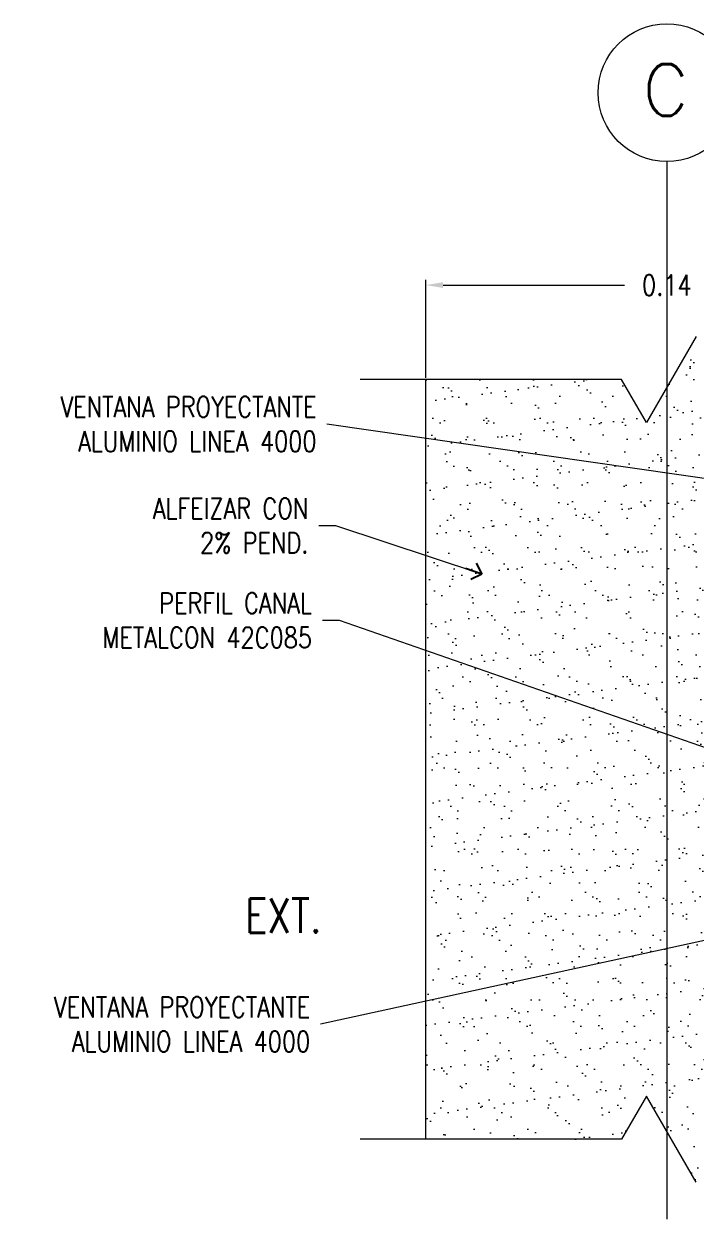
# Model space of a CAD drawing. Header units: metres. Extents: x -40 to 265, y 63 to 163.
# Drawn here: x -39.5072 to -39.3119, y 65.4197 to 65.7671 of the extents above; entities that cross this region are included whole.
import ezdxf

# ---------------------------------------------------------------- set-up
doc = ezdxf.new("R2010")
doc.units = ezdxf.units.M
doc.header["$LTSCALE"] = 5
doc.header["$MEASUREMENT"] = 0
doc.linetypes.add('CENTER', pattern=[2, 1.25, -0.25, 0.25, -0.25])
doc.layers.get('0').update_dxf_attribs({"color": 30})
for name, color, linetype, lineweight in [('A-ANNO-DIMS', 3, 'Continuous', 18), ('A-ANNO-SYMB', 3, 'Continuous', 18), ('A-ANNO-TEXT', 3, 'Continuous', 18), ('A-DETL-MBND', 3, 'Continuous', 18), ('A-DETL-PATT', 8, 'Continuous', 18)]:
    doc.layers.add(name, color=color, linetype=linetype, lineweight=lineweight)
doc.styles.add('E-ROMANS', font='romans.shx', dxfattribs={"width": 0.8})
doc.dimstyles.new('E-0001_ARW_24', dxfattribs={"dimscale": 0.001, "dimtxt": 2.4, "dimasz": 2.4, "dimexe": 1.2, "dimexo": 0.8, "dimgap": 1.2, "dimtad": 0, "dimdec": 0, "dimlfac": 1000, "dimzin": 0, "dimdsep": 46, "dimtxsty": 'E-ROMANS', "dimblk": 'OPEN90', "dimcen": 1.2, "dimclrd": 256, "dimclre": 256, "dimclrt": 256, "dimadec": 0, "dimazin": 0, "dimtfac": 1, "dimtdec": 0, "dimtmove": 1, "dimatfit": 3, "dimldrblk": 'OPEN90', "dimfxl": 1, "dimtfill": 1, "dimtolj": 1, "dimtzin": 0, "dimlwd": -1, "dimarcsym": 0})

# ---------------------------------------------------------------- blocks, each defined once
blk = doc.blocks.new('_Open90')
at = {"color": 0, "linetype": 'ByBlock', "lineweight": -2}
for p, q in [((0, 0), (-1, 0)), ((-0.5, 0.5), (0, 0)), ((0, 0), (-0.5, -0.5))]:
    blk.add_line(p, q, dxfattribs=at)

msp = doc.modelspace()

# ---------------------------------------------------------------- hatches: boundary and pattern name
at = {"layer": 'A-DETL-PATT'}
h = msp.add_hatch(dxfattribs=at)
h.set_pattern_fill('AR-SAND', color=256, scale=0.005, style=0)
h.set_pattern_definition([(37.50000000000001, (0.004581285297739157, -0.0471570152611207), (-0.0003149667905480408, 0.009634118845065794), [0, -0.0076, 0, -0.0085, 0, -0.008125]), (7.499999999999999, (0.004581285297739157, -0.0471570152611207), (0.008848883526338636, 0.0141107303261487), [0, -0.004099999999999999, 0, -0.006850000000000001, 0, -0.002625]), (327.5, (-0.001568714702260846, -0.0471570152611207), (0.01557070930875748, 2.829526768482249e-05), [0, -0.0025, 0, -0.009000000000000001, 0, -0.01175]), (317.5, (-0.001568714702260846, -0.0471570152611207), (0.01503063302286147, 0.004388377824671246), [0, -0.00125, 0, -0.0059, 0, -0.006750000000000001])])
h.paths.add_polyline_path([(-39.39036974947237, 65.4429858344707), (-39.33350919717462, 65.44298583447073), (-39.32629231881194, 65.45548583447066), (-39.31185856208477, 65.43048583446753), (-39.30464168372029, 65.44298583447068), (-39.29939440876816, 65.44298583447068), (-39.29939440876816, 65.52094191759488), (-39.29365846746569, 65.52157162603525), (-39.29365846746569, 65.58583349930174), (-39.29999611895673, 65.58583349930174), (-39.29999611895673, 65.66378958242595), (-39.30464168372029, 65.66378958242595), (-39.31185856208478, 65.67628958242908), (-39.32629231881193, 65.65128958242596), (-39.33350919717461, 65.66378958242589), (-39.39038880283803, 65.66378958242593)])

# ---------------------------------------------------------------- linework, layer by layer
at = {"layer": 'A-ANNO-DIMS'}
for p, q in [((-39.39038880283803, 65.66428958242594), (-39.39038880283803, 65.69271201754025)), ((-39.38538880283802, 65.69121201754025), (-39.33266494830957, 65.69121201754025))]:
    msp.add_line(p, q, dxfattribs=at)
msp.add_solid([(-39.38538880283802, 65.69204535087358), (-39.38538880283802, 65.69037868420692), (-39.39038880283803, 65.69121201754025)], dxfattribs=at)
at = {"layer": 'A-ANNO-SYMB', "linetype": 'CENTER'}
msp.add_line((-39.32035080243168, 65.72712081379392), (-39.32035080243285, 65.41974948918052), dxfattribs=at)
at = {"layer": 'A-ANNO-SYMB'}
for p, q in [((-39.3118585620866, 65.67628958242594), (-39.32629231881194, 65.65128958242596)), ((-39.33350919717461, 65.66378958242589), (-39.40950116572626, 65.66378958242595)), ((-39.32629231881194, 65.65128958242596), (-39.33350919717461, 65.66378958242589)), ((-39.32629231881194, 65.45548583447066), (-39.33350919717461, 65.44298583447073)), ((-39.3118585620866, 65.43048583447069), (-39.32629231881194, 65.45548583447066)), ((-39.33350919717461, 65.44298583447073), (-39.40950116572626, 65.44298583447068))]:
    msp.add_line(p, q, dxfattribs=at)
msp.add_circle((-39.32035080243168, 65.74712081379393), 0.02, dxfattribs=at)
at = {"layer": 'A-DETL-MBND'}
msp.add_line((-39.39036974947237, 65.44298583447069), (-39.39038880283803, 65.66378958242592), dxfattribs=at)

# ---------------------------------------------------------------- texts
at = {"layer": 'A-ANNO-TEXT', "style": 'E-ROMANS'}
msp.add_text('C', height=0.015, dxfattribs=at).set_placement((-39.32747008981369, 65.7404426694835))
for s, insert, char_height, attachment_point in [('\\A1;0.14', (-39.32037923402385, 65.69121201754025), 0.006, 5), ('VENTANA PROYECTANTE\\PALUMINIO LINEA 4000', (-39.42214705313426, 65.65079885051576), 0.006, 6), ('ALFEIZAR CON\\P2% PEND.', (-39.42452847847143, 65.62128079520394), 0.006, 6), ('PERFIL CANAL\\PMETALCON 42C085', (-39.42346873319574, 65.59374785575078), 0.006, 6), ('EXT.', (-39.42065119946263, 65.50795535250022), 0.01, 6), ('VENTANA PROYECTANTE\\PALUMINIO LINEA 4000', (-39.42399408611206, 65.47638370563992), 0.006, 6)]:
    msp.add_mtext(s, dxfattribs=dict(at, insert=insert, char_height=char_height, attachment_point=attachment_point))

# ---------------------------------------------------------------- leaders
at = {"layer": 'A-ANNO-DIMS', "annotation_type": 0, "has_hookline": 1, "hookline_direction": 1}
for points, text_width in [([(-39.29935904963709, 65.63348339259963), (-39.41914705313426, 65.65079885051576)], 0.08319999999999995), ([(-39.37416811625518, 65.60723239744125), (-39.41652847847143, 65.62128079520394), (-39.42152847847143, 65.62128079520394)], 0.05028571428571429), ([(-39.29150832323337, 65.55057809082473), (-39.41546873319574, 65.59374785575078), (-39.42046873319574, 65.59374785575078)], 0.0672), ([(-39.29751202661461, 65.50336415717054), (-39.42099408611206, 65.47638370563992)], 0.08319999999999995)]:
    msp.add_leader(points, dimstyle='E-0001_ARW_24', override={"dimscale": 1, "dimtxt": 0.06, "dimasz": 0.005, "dimexe": 0.0015, "dimexo": 0.0005, "dimgap": 0.003, "dimtad": 0, "dimtxsty": 'E-ROMANS', "dimcen": 0.5, "dimclrd": 1, "dimclre": 1, "dimclrt": 2, "dimtfac": 0.5, "dimtofl": 0}, dxfattribs=dict(at, text_width=text_width))

doc.saveas('drawing.dxf')
